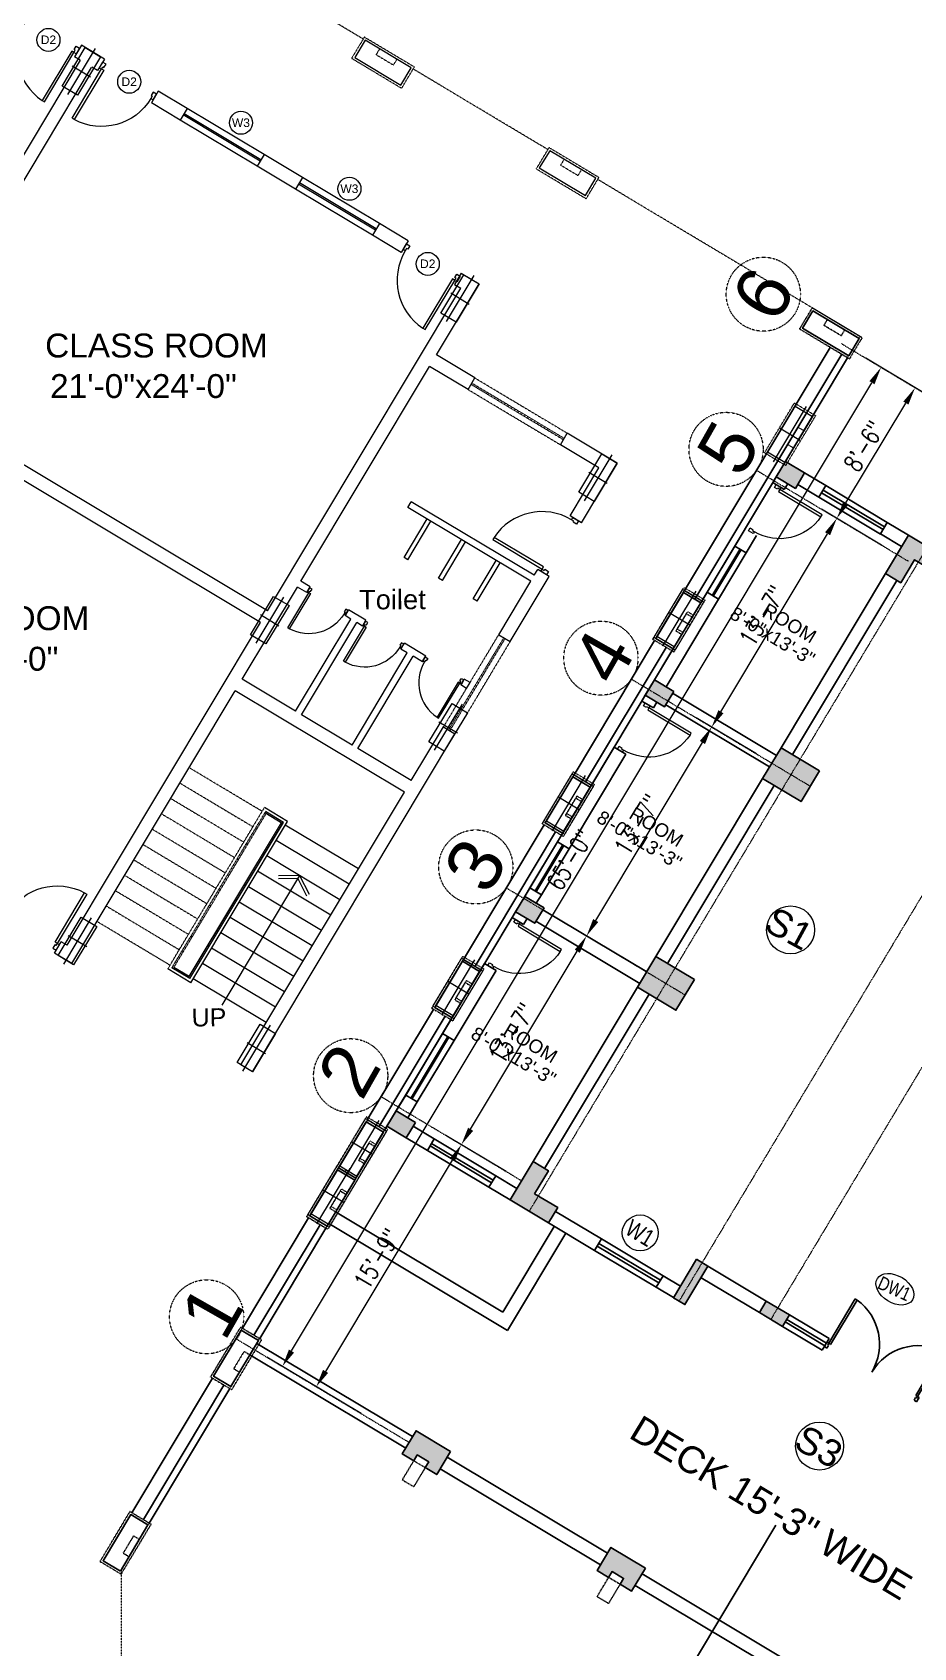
# Model space of a CAD drawing. Header units: inches. Extents: x -110725 to 51121, y 8404 to 44825.
# Drawn here: x 21292 to 21882, y 23442 to 24524 of the extents above; entities that cross this region are included whole.
import ezdxf
from ezdxf.enums import TextEntityAlignment as Align

# ---------------------------------------------------------------- set-up
doc = ezdxf.new("R2010")
doc.units = ezdxf.units.IN
doc.header["$LTSCALE"] = 0.1
doc.header["$MEASUREMENT"] = 0
for name, pattern in [('CENTER', [2, 1.25, -0.25, 0.25, -0.25]), ('DASHED', [0.75, 0.5, -0.25]), ('DASHED2', [0.375, 0.25, -0.125])]:
    doc.linetypes.add(name, pattern=pattern)
doc.layers.get('0').update_dxf_attribs({"color": 1, "lineweight": 0})
doc.layers.get('Defpoints').update_dxf_attribs({"lineweight": 0})
for name, color, linetype in [('COL', 6, 'Continuous'), ('Column Hatch', 7, 'Continuous'), ('GF', 1, 'Continuous'), ('GFW', 5, 'Continuous')]:
    doc.layers.add(name, color=color, linetype=linetype)
for name, color, linetype, lineweight in [('Col.', 4, 'Continuous', 0), ('dim', 252, 'Continuous', 0), ('DOOR', 32, 'Continuous', 0), ('FUR', 8, 'Continuous', 0), ('GRID', 8, 'CENTER', 0), ('h', 8, 'Continuous', 0), ('stair', 5, 'Continuous', 0), ('TEXT', 3, 'Continuous', 0), ('WALL', 7, 'Continuous', 0), ('WIN', 160, 'Continuous', 0)]:
    doc.layers.add(name, color=color, linetype=linetype, lineweight=lineweight)
doc.styles.add('ARIAL', font='arial.ttf')
doc.styles.add('as', font='arial.ttf')
doc.styles.add('ATIF', font='arial.ttf')
doc.styles.add('ROMANS', font='arial.ttf', dxfattribs={"width": 0.8, "height": 15})
doc.styles.add('WORKING', font='romans.shx', dxfattribs={"width": 0.75})
doc.dimstyles.new('1-8', dxfattribs={"dimtxt": 6, "dimasz": 6, "dimexe": 3, "dimexo": 1, "dimgap": 2, "dimtad": 1, "dimdec": 1, "dimzin": 3, "dimdsep": 46, "dimlunit": 4, "dimtxsty": 'WORKING', "dimcen": 2, "dimdle": 3, "dimadec": 0, "dimazin": 0, "dimtfac": 0.75, "dimtdec": 1, "dimtofl": 0, "dimtmove": 1, "dimatfit": 0, "dimfxl": 4, "dimtolj": 1, "dimtzin": 0, "dimlwd": -1, "dimlwe": -1, "dimarcsym": 1})

# ---------------------------------------------------------------- blocks, each defined once
blk = doc.blocks.new('D-1')
for points in [[(1.5, 34.85), (1.5, 1.85), (3, 1.85), (3, 34.85)], [(2.25, 0.38), (2.25, -1.88), (0, -1.88), (0, 1.88), (1.5, 1.88), (1.5, 0.38)], [(33.75, 0.38), (34.5, 0.38), (34.5, 1.88), (36, 1.88), (36, -1.88), (33.75, -1.88)]]:
    blk.add_lwpolyline(points, close=True)
blk.add_arc((1.5, 1.88), 33, 0, 87.39475)
blk = doc.blocks.new('44')
at = {"layer": 'Col.', "linetype": 'Continuous'}
blk.add_lwpolyline([(-24729.4, 37327.3), (-24729.4, 37339.3), (-24759.4, 37339.3), (-24759.4, 37327.3)], close=True, dxfattribs=at)
at = {"layer": 'dim', "linetype": 'Continuous'}
for p, q in [((-24744.4, 37340.5), (-24744.4, 37326.1)), ((-24762.4, 37333.3), (-24726.4, 37333.3))]:
    blk.add_line(p, q, dxfattribs=at)
blk = doc.blocks.new('ADF')
at = {"layer": 'Col.', "linetype": 'Continuous'}
blk.add_lwpolyline([(-24079.2, 38156.3), (-24090.8, 38163.2), (-24072.3, 38194.1), (-24060.7, 38187.2)], close=True, dxfattribs=at)
at = {"layer": 'dim', "linetype": 'Continuous'}
for p, q in [((-24086.8, 38156.7), (-24064.6, 38193.7)), ((-24082.7, 38179.4), (-24068.8, 38171))]:
    blk.add_line(p, q, dxfattribs=at)
blk = doc.blocks.new('A$C266513BC')
at = {"layer": 'WALL'}
for p, q in [((0, 52.1), (12.5, 58.5)), ((2, 50.9), (13.5, 56.7)), ((0, 52.1), (86.9, 0)), ((0, 52.1), (0.3, 38)), ((2, 50.9), (2.3, 38))]:
    blk.add_line(p, q, dxfattribs=at)
blk = doc.blocks.new('1414')
at = {"lineweight": -3}
for p, q in [((0, 0), (0, -27.81)), ((1.09, -27.81), (1.09, 0)), ((54.59, -27.81), (54.59, 0)), ((55.69, 0), (55.69, -27.81)), ((-1.09, -30.53), (-1.09, -27.8)), ((-1.09, -27.8), (0, -27.8)), ((0.55, -30.53), (-1.09, -30.53)), ((0, -27.8), (0, -28.89)), ((0, -27.81), (1.09, -27.81)), ((0, -28.89), (0.55, -28.89)), ((0.55, -28.89), (0.55, -30.53)), ((55.69, -27.81), (54.59, -27.81)), ((55.14, -28.89), (55.14, -30.53)), ((55.69, -28.89), (55.14, -28.89)), ((55.14, -30.53), (56.78, -30.53)), ((55.69, -27.8), (55.69, -28.89)), ((56.78, -27.8), (55.69, -27.8)), ((56.78, -30.53), (56.78, -27.8))]:
    blk.add_line(p, q, dxfattribs=at)
for points in [[(0, 0), (1.09, 0)], [(55.69, 0), (54.59, 0)]]:
    blk.add_lwpolyline(points, dxfattribs=at)
for centre, start, end in [((-1.41, -29.15), 0, 85.0896), ((57.1, -29.15), 94.9104, 180)]:
    blk.add_arc(centre, 29.25, start, end, dxfattribs=at)
blk = doc.blocks.new('*D3185')
at = {"layer": 'Defpoints', "color": 0, "transparency": 16777216}
for p in [(21883.1, 24285.7), (21923.3, 24261.6), (21870.9, 24174.1)]:
    blk.add_point(p, dxfattribs=at)
at = {"layer": 'dim', "color": 0, "transparency": 16777216}
for p, q in [((21913.1, 24267.8), (21872.8, 24291.9)), ((21836.8, 24208.5), (21876.9, 24275.4)), ((21860.6, 24180.2), (21820.4, 24204.4))]:
    blk.add_line(p, q, dxfattribs=at)
for points in [[(21875.2, 24276.4), (21878.6, 24274.4), (21883.1, 24285.7)], [(21835.1, 24209.5), (21838.6, 24207.5), (21830.7, 24198.2)]]:
    blk.add_solid(points, dxfattribs=at)
at = {"layer": 'dim', "color": 0, "transparency": 16777216, "insert": (21849, 24246.6), "char_height": 12, "attachment_point": 5, "rotation": 59.0806, "style": 'WORKING'}
blk.add_mtext('\\A1;8\'-6"', dxfattribs=at)
blk = doc.blocks.new('*D3186')
at = {"layer": 'Defpoints', "color": 0, "transparency": 16777216}
for p in [(21830.7, 24198.2), (21870.9, 24174.1), (21787.2, 24034.2)]:
    blk.add_point(p, dxfattribs=at)
at = {"layer": 'dim', "color": 0, "transparency": 16777216}
for p, q in [((21860.6, 24180.2), (21820.4, 24204.4)), ((21753.1, 24068.7), (21824.5, 24187.9)), ((21776.9, 24040.4), (21736.6, 24064.5))]:
    blk.add_line(p, q, dxfattribs=at)
for points in [[(21822.8, 24188.9), (21826.2, 24186.9), (21830.7, 24198.2)], [(21751.4, 24069.7), (21754.8, 24067.6), (21746.9, 24058.4)]]:
    blk.add_solid(points, dxfattribs=at)
at = {"layer": 'dim', "color": 0, "transparency": 16777216, "insert": (21781, 24133), "char_height": 12, "attachment_point": 5, "rotation": 59.0806, "style": 'WORKING'}
blk.add_mtext('\\A1;13\'-7"', dxfattribs=at)
blk = doc.blocks.new('*D3187')
at = {"layer": 'Defpoints', "color": 0, "transparency": 16777216}
for p in [(21746.9, 24058.4), (21787.2, 24034.2), (21703.4, 23894.4)]:
    blk.add_point(p, dxfattribs=at)
at = {"layer": 'dim', "color": 0, "transparency": 16777216}
for p, q in [((21776.9, 24040.4), (21736.6, 24064.5)), ((21669.3, 23928.8), (21740.8, 24048.1)), ((21693.1, 23900.6), (21652.9, 23924.7))]:
    blk.add_line(p, q, dxfattribs=at)
for points in [[(21739, 24049.1), (21742.5, 24047), (21746.9, 24058.4)], [(21667.6, 23929.8), (21671, 23927.8), (21663.2, 23918.5)]]:
    blk.add_solid(points, dxfattribs=at)
at = {"layer": 'dim', "color": 0, "transparency": 16777216, "insert": (21697.2, 23993.1), "char_height": 12, "attachment_point": 5, "rotation": 59.0806, "style": 'WORKING'}
blk.add_mtext('\\A1;13\'-7"', dxfattribs=at)
blk = doc.blocks.new('*D3188')
at = {"layer": 'Defpoints', "color": 0, "transparency": 16777216}
for p in [(21663.2, 23918.5), (21703.4, 23894.4), (21619.7, 23754.6)]:
    blk.add_point(p, dxfattribs=at)
at = {"layer": 'dim', "color": 0, "transparency": 16777216}
for p, q in [((21693.1, 23900.6), (21652.9, 23924.7)), ((21585.6, 23789), (21657, 23908.2)), ((21609.4, 23760.7), (21569.1, 23784.9))]:
    blk.add_line(p, q, dxfattribs=at)
for points in [[(21655.3, 23909.3), (21658.7, 23907.2), (21663.2, 23918.5)], [(21583.9, 23790), (21587.3, 23788), (21579.4, 23778.7)]]:
    blk.add_solid(points, dxfattribs=at)
at = {"layer": 'dim', "color": 0, "transparency": 16777216, "insert": (21613.4, 23853.3), "char_height": 12, "attachment_point": 5, "rotation": 59.0806, "style": 'WORKING'}
blk.add_mtext('\\A1;13\'-7"', dxfattribs=at)
blk = doc.blocks.new('*D3189')
at = {"layer": 'Defpoints', "color": 0, "transparency": 16777216}
for p in [(21619.7, 23754.6), (21482.3, 23616.6), (21522.6, 23592.4)]:
    blk.add_point(p, dxfattribs=at)
at = {"layer": 'dim', "color": 0, "transparency": 16777216}
for p, q in [((21609.4, 23760.7), (21569.1, 23784.9)), ((21573.2, 23768.4), (21488.5, 23626.8)), ((21512.3, 23598.6), (21472, 23622.7))]:
    blk.add_line(p, q, dxfattribs=at)
for points in [[(21571.5, 23769.4), (21575, 23767.4), (21579.4, 23778.7)], [(21486.8, 23627.9), (21490.2, 23625.8), (21482.3, 23616.6)]]:
    blk.add_solid(points, dxfattribs=at)
at = {"layer": 'dim', "color": 0, "transparency": 16777216, "insert": (21523, 23702.3), "char_height": 12, "attachment_point": 5, "rotation": 59.0806, "style": 'WORKING'}
blk.add_mtext('\\A1;15\'-9"', dxfattribs=at)
blk = doc.blocks.new('*D3190')
at = {"layer": 'Defpoints', "color": 0, "transparency": 16777216}
for p in [(21860.3, 24299.3), (21900.6, 24275.2), (21499.8, 23606.1)]:
    blk.add_point(p, dxfattribs=at)
at = {"layer": 'dim', "color": 0, "transparency": 16777216}
for p, q in [((21890.3, 24281.4), (21850, 24305.5)), ((21465.7, 23640.5), (21854.2, 24289)), ((21489.5, 23612.2), (21449.3, 23636.3))]:
    blk.add_line(p, q, dxfattribs=at)
for points in [[(21852.5, 24290.1), (21855.9, 24288), (21860.3, 24299.3)], [(21464, 23641.5), (21467.4, 23639.4), (21459.6, 23630.2)]]:
    blk.add_solid(points, dxfattribs=at)
at = {"layer": 'dim', "color": 0, "transparency": 16777216, "insert": (21652.1, 23969.4), "char_height": 12, "attachment_point": 5, "rotation": 59.0806, "style": 'WORKING'}
blk.add_mtext('\\A1;65\'-0"', dxfattribs=at)
blk = doc.blocks.new('D2')
for p, q in [((-3, 34.9), (-1.5, 34.9)), ((-3, 1.9), (-3, 34.9)), ((-1.5, 34.9), (-1.5, 1.9)), ((-34.5, 1.9), (-36, 1.9)), ((-36, 1.9), (-36, -1.9)), ((-34.5, 0.4), (-34.5, 1.9)), ((-33.8, 0.4), (-34.5, 0.4)), ((-33.8, -1.9), (-33.8, 0.4)), ((-1.5, 1.9), (-3, 1.9)), ((-2.2, 0.4), (-2.2, -1.9)), ((-1.5, 0.4), (-2.2, 0.4)), ((0, 1.9), (-1.5, 1.9)), ((-1.5, 1.9), (-1.5, 0.4)), ((0, -1.9), (0, 1.9)), ((-36, -1.9), (-33.8, -1.9)), ((-2.2, -1.9), (0, -1.9))]:
    blk.add_line(p, q)
blk.add_arc((-1.5, 1.9), 33, 92.6053, 180)

msp = doc.modelspace()

# ---------------------------------------------------------------- hatches: boundary and pattern name
at = {"layer": 'Column Hatch'}
for points in [[(21796.28833, 24236.27762), (21790.12235, 24225.98292), (21802.99072, 24218.27545), (21809.1567, 24228.57014)], [(21721.54795, 24082.29898), (21708.67959, 24090.00645), (21702.51361, 24079.71176), (21715.38197, 24072.00428)], [(21819.08392, 24029.12103), (21793.34703, 24044.53571), (21781.01528, 24023.94619), (21806.75218, 24008.53151)], [(21634.70995, 23937.31465), (21621.84158, 23945.02212), (21615.6756, 23934.72743), (21628.54397, 23927.01996)], [(21735.32936, 23889.28479), (21709.59246, 23904.69947), (21697.26072, 23884.10996), (21722.99761, 23868.69528)], [(21548.6427, 23793.61716), (21535.77433, 23801.32463), (21529.60835, 23791.02994), (21542.47672, 23783.32247)], [(21572.21416, 23573.1887), (21549.05125, 23587.0624), (21539.80212, 23571.62046), (21547.52309, 23566.99589), (21549.83537, 23570.85638), (21557.55634, 23566.23181), (21555.24406, 23562.37132), (21562.96503, 23557.74676)], [(21679.44156, 23508.96344), (21670.19242, 23493.5215), (21677.91339, 23488.89694), (21677.91345, 23488.89704), (21680.22568, 23492.75742), (21687.94665, 23488.13285), (21685.63436, 23484.27237), (21693.35533, 23479.6478), (21702.60447, 23495.08974)]]:
    msp.add_hatch(color=256, dxfattribs=at).paths.add_polyline_path(points)
h = msp.add_hatch(color=256, dxfattribs=at)
h.dxf.hatch_style = 1
h.paths.add_polyline_path([(21863.22782, 24161.20786), (21873.52309, 24155.04161), (21882.77493, 24170.48919), (21898.21717, 24161.24055), (21904.38779, 24171.53172), (21878.64587, 24186.94977)])
h = msp.add_hatch(color=256, dxfattribs=at)
h.dxf.hatch_style = 1
h.paths.add_polyline_path([(21627.38394, 23767.44401), (21637.68334, 23761.27522), (21628.43506, 23745.83433), (21643.8771, 23736.58536), (21637.7078, 23726.28404), (21611.96589, 23741.7021)])
h = msp.add_hatch(color=256, dxfattribs=at)
h.dxf.hatch_style = 1
h.paths.add_polyline_path([(21736.74075, 23701.94152), (21744.46172, 23697.31696), (21729.04649, 23671.58039), (21721.32552, 23676.20496)])
h = msp.add_hatch(color=256, dxfattribs=at)
h.dxf.hatch_style = 1
h.paths.add_polyline_path([(21783.49949, 23673.93575), (21798.94671, 23664.68367), (21794.32223, 23656.96265), (21778.87501, 23666.21473)])

# ---------------------------------------------------------------- linework, layer by layer
at = {"layer": 'COL', "linetype": 'Continuous'}
for points in [[(21838.66812, 24307.03471), (21845.60484, 24318.61624), (21814.72077, 24337.11418), (21807.78404, 24325.53265)], [(21721.1092, 24110.75887), (21709.52767, 24117.6956), (21728.02561, 24148.57968), (21739.60714, 24141.64295)], [(21647.11743, 23987.22257), (21635.53591, 23994.15929), (21654.03385, 24025.04337), (21665.61538, 24018.10664)], [(21573.12567, 23863.68626), (21561.54414, 23870.62299), (21580.04208, 23901.50706), (21591.62361, 23894.57034)], [(21527.26619, 23787.11949), (21515.68467, 23794.05621), (21497.18673, 23763.17214), (21508.76825, 23756.23541)], [(21489.49957, 23724.0645), (21477.91804, 23731.00122), (21496.41598, 23761.8853), (21507.99751, 23754.94857)], [(21783.49949, 23673.93575), (21798.94671, 23664.68367), (21794.32223, 23656.96265), (21778.87501, 23666.21473)], [(21425.14215, 23616.61365), (21413.56062, 23623.55037), (21432.05856, 23654.43445), (21443.64009, 23647.49772)], [(21351.15039, 23493.07734), (21339.56886, 23500.01407), (21358.0668, 23530.89814), (21369.64833, 23523.96142)]]:
    msp.add_lwpolyline(points, close=True, dxfattribs=at)
at = {"layer": 'COL'}
for points in [[(21809.1567, 24228.57014), (21796.28833, 24236.27762), (21790.12235, 24225.98292), (21802.99072, 24218.27545)], [(21721.54795, 24082.29898), (21708.67959, 24090.00645), (21702.51361, 24079.71176), (21715.38197, 24072.00428)], [(21819.08392, 24029.12103), (21793.34703, 24044.53571), (21781.01528, 24023.94619), (21806.75218, 24008.53151)], [(21634.70995, 23937.31465), (21621.84158, 23945.02212), (21615.6756, 23934.72743), (21628.54397, 23927.01996)], [(21735.32936, 23889.28479), (21709.59246, 23904.69947), (21697.26072, 23884.10996), (21722.99761, 23868.69528)], [(21548.6427, 23793.61716), (21535.77433, 23801.32463), (21529.60835, 23791.02994), (21542.47672, 23783.32247)], [(21628.43506, 23745.83433), (21637.68403, 23761.27637), (21627.38394, 23767.44401), (21611.96589, 23741.7021), (21637.7078, 23726.28404), (21643.8771, 23736.58536)], [(21736.74075, 23701.94152), (21744.46172, 23697.31696), (21729.04649, 23671.58039), (21721.32552, 23676.20496)], [(21572.21416, 23573.1887), (21549.05125, 23587.0624), (21539.80212, 23571.62046), (21547.52309, 23566.99589), (21549.83537, 23570.85638), (21557.55634, 23566.23181), (21555.24406, 23562.37132), (21562.96503, 23557.74676)], [(21702.60447, 23495.08974), (21679.44156, 23508.96344), (21670.19242, 23493.5215), (21677.91339, 23488.89694), (21680.22568, 23492.75742), (21687.94665, 23488.13285), (21685.63436, 23484.27237), (21693.35533, 23479.6478)]]:
    msp.add_lwpolyline(points, close=True, dxfattribs=at)
at = {"layer": 'COL', "linetype": 'Continuous'}
msp.add_lwpolyline([(21863.22782, 24161.20786), (21873.52309, 24155.04161), (21882.77493, 24170.48919), (21898.21717, 24161.24055), (21904.38779, 24171.53172), (21878.64587, 24186.94977), (21863.22782, 24161.20786)], dxfattribs=at)
at = {"layer": 'dim', "linetype": 'Continuous'}
msp.add_line((21501.70232, 23760.494), (21502.47307, 23761.78083), dxfattribs=at)
at = {"layer": 'FUR', "linetype": 'DASHED2'}
msp.add_line((21398.48635, 23918.5262), (21399.34424, 23918.01236), dxfattribs=at)
at = {"layer": 'GF'}
for p, q in [((21790.12235, 24225.98292), (21787.81011, 24222.12241)), ((21823.3119, 24220.09192), (21809.1567, 24228.57014)), ((21795.53113, 24217.49793), (21787.81011, 24222.12241)), ((21797.84337, 24221.35844), (21795.53113, 24217.49793)), ((21818.68742, 24212.3709), (21804.53221, 24220.84912)), ((21818.68742, 24212.3709), (21823.3119, 24220.09192)), ((21859.86618, 24187.70698), (21864.49067, 24195.428)), ((21878.64587, 24186.94977), (21864.49067, 24195.428)), ((21769.31217, 24191.23834), (21762.37544, 24179.65681)), ((21777.03319, 24186.61385), (21770.09646, 24175.03232)), ((21874.02139, 24179.22876), (21859.86618, 24187.70698)), ((21770.09646, 24175.03232), (21762.37544, 24179.65681)), ((21793.34724, 24044.53558), (21863.22782, 24161.20786)), ((21801.06831, 24039.91117), (21870.94884, 24156.58338)), ((21743.8775, 24148.77273), (21708.67959, 24090.00645)), ((21751.59852, 24144.14825), (21716.4006, 24085.38197)), ((21751.59852, 24144.14825), (21743.8775, 24148.77273)), ((21702.51361, 24079.71176), (21700.20136, 24075.85125)), ((21707.92238, 24071.22676), (21700.20136, 24075.85125)), ((21710.23462, 24075.08727), (21707.92238, 24071.22676)), ((21790.26638, 24039.39177), (21720.7772, 24081.01214)), ((21785.64189, 24031.67075), (21716.15272, 24073.29112)), ((21681.70342, 24044.96717), (21643.72848, 23981.56438)), ((21689.42444, 24040.34269), (21681.70342, 24044.96717)), ((21689.42444, 24040.34269), (21651.4495, 23976.9399)), ((21709.59268, 23904.69934), (21781.01522, 24023.94609)), ((21717.31375, 23900.07494), (21788.73635, 24019.32179)), ((21651.4495, 23976.9399), (21643.72848, 23981.56438)), ((21625.23054, 23950.68031), (21621.84158, 23945.02212)), ((21632.95156, 23946.05582), (21625.23054, 23950.68031)), ((21632.95156, 23946.05582), (21629.5626, 23940.39764)), ((21615.6756, 23934.72743), (21613.36336, 23930.86692)), ((21703.42838, 23894.40745), (21633.9392, 23936.02781)), ((21621.08438, 23926.24244), (21613.36336, 23930.86692)), ((21623.39662, 23930.10295), (21621.08438, 23926.24244)), ((21698.80389, 23886.68643), (21629.31472, 23928.30679)), ((21594.86542, 23899.98285), (21566.78196, 23853.09483)), ((21602.58644, 23895.35836), (21574.50298, 23848.47035)), ((21602.58644, 23895.35836), (21594.86542, 23899.98285)), ((21627.38394, 23767.44401), (21697.26069, 23884.10991)), ((21635.10496, 23762.81953), (21704.98179, 23879.48555)), ((21566.78196, 23853.09483), (21574.50298, 23848.47035)), ((21542.11804, 23811.91606), (21535.77433, 23801.32463)), ((21542.11804, 23811.91606), (21549.83906, 23807.29158)), ((21549.83906, 23807.29158), (21543.49535, 23796.70015)), ((21556.63192, 23774.84424), (21542.47672, 23783.32247)), ((21561.2564, 23782.56526), (21547.1012, 23791.04348)), ((21556.63192, 23774.84424), (21561.25984, 23782.571)), ((21597.81069, 23750.18032), (21602.43861, 23757.90708)), ((21611.96589, 23741.7021), (21597.81069, 23750.18032)), ((21616.59037, 23749.42312), (21602.43517, 23757.90134)), ((21611.94453, 23741.71869), (21611.94453, 23741.71869)), ((21642.33717, 23734.0191), (21673.19522, 23715.51947)), ((21637.71487, 23726.29677), (21668.57292, 23707.79714)), ((21668.57292, 23707.79714), (21673.19522, 23715.51947)), ((21709.75867, 23683.14488), (21714.38097, 23690.86721)), ((21714.38097, 23690.86721), (21725.97407, 23683.95717)), ((21709.75867, 23683.14488), (21721.35177, 23676.23484)), ((21691.9559, 23360.01679), (21789.79684, 23523.89414))]:
    msp.add_line(p, q, dxfattribs=at)
at = {"layer": 'GF', "linetype": 'Continuous'}
for p, q in [((21783.49949, 23673.93575), (21744.46188, 23697.31723)), ((21778.87501, 23666.21473), (21739.83731, 23689.59626))]:
    msp.add_line(p, q, dxfattribs=at)
at = {"layer": 'GFW', "linetype": 'DASHED2'}
for p, q in [((21824.38371, 24331.35304), (21822.07146, 24327.49254)), ((21822.07146, 24327.49254), (21833.65299, 24320.55581)), ((21835.96523, 24324.41632), (21833.65299, 24320.55581)), ((21723.02929, 24122.72239), (21729.96602, 24134.30392)), ((21733.82653, 24131.99168), (21729.96602, 24134.30392)), ((21726.8898, 24120.41015), (21723.02929, 24122.72239)), ((21649.03753, 23999.18608), (21655.97426, 24010.76761)), ((21659.83477, 24008.45537), (21655.97426, 24010.76761)), ((21652.89804, 23996.87384), (21649.03753, 23999.18608)), ((21575.04577, 23875.64978), (21581.9825, 23887.23131)), ((21585.84301, 23884.91906), (21581.9825, 23887.23131)), ((21578.90628, 23873.33753), (21575.04577, 23875.64978)), ((21510.68835, 23768.19893), (21517.62508, 23779.78045)), ((21521.48559, 23777.46821), (21517.62508, 23779.78045)), ((21514.54886, 23765.88668), (21510.68835, 23768.19893)), ((21491.41966, 23736.02801), (21498.35639, 23747.60954)), ((21502.2169, 23745.2973), (21498.35639, 23747.60954)), ((21495.28017, 23733.71577), (21491.41966, 23736.02801)), ((21427.06224, 23628.57716), (21433.99897, 23640.15869)), ((21437.85948, 23637.84645), (21433.99897, 23640.15869)), ((21430.92275, 23626.26492), (21427.06224, 23628.57716)), ((21353.07048, 23505.04086), (21360.00721, 23516.62238)), ((21363.86772, 23514.31014), (21360.00721, 23516.62238)), ((21356.93099, 23502.72861), (21353.07048, 23505.04086))]:
    msp.add_line(p, q, dxfattribs=at)
at = {"layer": 'GFW', "linetype": 'Continuous'}
for p, q in [((21728.79636, 24149.86651), (21826.3275, 24312.70407)), ((21735.74663, 24143.95519), (21834.04852, 24308.07959)), ((21739.60714, 24141.64295), (21837.90903, 24305.76735)), ((21654.80459, 24026.33021), (21708.75692, 24116.40876)), ((21662.52561, 24021.70572), (21716.47794, 24111.78428)), ((21666.38612, 24019.39348), (21720.33845, 24109.47204)), ((21580.81283, 23902.7939), (21634.76516, 23992.87246)), ((21588.53385, 23898.16942), (21642.48618, 23988.24797)), ((21592.39436, 23895.85717), (21646.34669, 23985.93573)), ((21516.45541, 23795.34305), (21560.7734, 23869.33615)), ((21524.17643, 23790.71857), (21568.49442, 23864.71167)), ((21528.03694, 23788.40632), (21572.35492, 23862.39942)), ((21432.82931, 23655.72129), (21477.14729, 23729.71439)), ((21440.55033, 23651.0968), (21484.86831, 23725.0899)), ((21444.41084, 23648.78456), (21488.72882, 23722.77766)), ((21358.83754, 23532.18498), (21412.78987, 23622.26354)), ((21366.55856, 23527.5605), (21420.51089, 23617.63905)), ((21370.41907, 23525.24825), (21424.3714, 23615.32681))]:
    msp.add_line(p, q, dxfattribs=at)
at = {"layer": 'GFW'}
for p, q in [((21820.48472, 24215.37494), (21861.65594, 24190.69842)), ((21821.5129, 24217.09041), (21862.68413, 24192.41389)), ((21864.48346, 24195.41596), (21823.31223, 24220.09247)), ((21818.68539, 24212.37287), (21859.85661, 24187.69635)), ((21762.37544, 24179.65681), (21743.8775, 24148.77273)), ((21751.59852, 24144.14825), (21770.09646, 24175.03232)), ((21643.72848, 23981.56438), (21625.23054, 23950.68031)), ((21632.95156, 23946.05582), (21651.4495, 23976.9399)), ((21566.78196, 23853.09483), (21542.11804, 23811.91606)), ((21549.83906, 23807.29158), (21574.50298, 23848.47035)), ((21561.26303, 23782.57841), (21602.43425, 23757.90189)), ((21556.63855, 23774.85739), (21597.80977, 23750.18087)), ((21558.43266, 23777.85402), (21599.60388, 23753.17751)), ((21559.46085, 23779.56949), (21600.63207, 23754.89297)), ((21709.75867, 23683.14488), (21668.57292, 23707.79714)), ((21711.55623, 23686.14801), (21670.37048, 23710.80027)), ((21712.58341, 23687.86409), (21671.39766, 23712.51634)), ((21673.19522, 23715.51947), (21714.38097, 23690.86721)), ((21798.94688, 23664.68395), (21825.53236, 23648.76027)), ((21820.90779, 23641.0393), (21794.3224, 23656.96293)), ((21796.12081, 23659.96555), (21822.70623, 23644.0419)), ((21797.14847, 23661.68133), (21823.73392, 23645.75767)), ((21820.90779, 23641.0393), (21825.53236, 23648.76027))]:
    msp.add_line(p, q, dxfattribs=at)
at = {"layer": 'GFW', "color": 2}
for p, q in [((21495.24612, 23733.6565), (21607.18706, 23666.60809)), ((21490.62146, 23725.93559), (21610.28345, 23654.26255)), ((21641.55825, 23723.99263), (21607.18706, 23666.60809)), ((21649.27737, 23719.36497), (21610.28345, 23654.26255)), ((21442.51893, 23645.62584), (21546.73897, 23583.20191)), ((21437.89444, 23637.90482), (21542.1144, 23575.48094)), ((21569.90187, 23569.3282), (21677.12928, 23505.10296)), ((21565.2773, 23561.60723), (21672.50471, 23497.38199)), ((21700.29218, 23491.22925), (21807.51958, 23427.00401)), ((21695.66761, 23483.50828), (21802.89502, 23419.28304))]:
    msp.add_line(p, q, dxfattribs=at)
at = {"layer": 'GFW', "linetype": 'DASHED'}
for p, q in [((21547.52309, 23566.99589), (21539.81548, 23554.12761)), ((21547.52309, 23566.99589), (21555.24406, 23562.37132)), ((21539.81548, 23554.12761), (21547.53645, 23549.50304)), ((21555.24406, 23562.37132), (21547.53645, 23549.50304)), ((21677.91345, 23488.89704), (21670.20584, 23476.02875)), ((21677.91345, 23488.89704), (21685.63442, 23484.27247)), ((21685.63442, 23484.27247), (21677.92681, 23471.40419)), ((21670.20584, 23476.02875), (21677.92681, 23471.40419))]:
    msp.add_line(p, q, dxfattribs=at)
at = {"layer": 'GFW', "linetype": 'DASHED2'}
for points in [[(21814.21634, 24339.19124), (21805.73812, 24325.03603), (21839.19587, 24304.9966), (21847.67409, 24319.1518)], [(21721.62529, 24108.70129), (21707.47008, 24117.17951), (21727.50952, 24150.63726), (21741.66472, 24142.15904)], [(21647.63352, 23985.16498), (21633.47832, 23993.64321), (21653.51776, 24027.10096), (21667.67296, 24018.62273)], [(21573.64176, 23861.62868), (21559.48656, 23870.1069), (21579.526, 23903.56465), (21593.6812, 23895.08643)], [(21425.65824, 23614.55606), (21411.50304, 23623.03428), (21431.54247, 23656.49203), (21445.69767, 23648.01381)], [(21351.66647, 23491.01976), (21337.51127, 23499.49798), (21357.55071, 23532.95573), (21371.70591, 23524.4775)]]:
    msp.add_lwpolyline(points, close=True, dxfattribs=at)
at = {"layer": 'GFW', "const_width": 2}
for points in [[(21766.23595, 24177.34457), (21747.73801, 24146.46049)], [(21647.58899, 23979.25214), (21629.09105, 23948.36806)], [(21570.64247, 23850.78259), (21545.97855, 23809.60382)]]:
    msp.add_lwpolyline(points, dxfattribs=at)
at = {"layer": 'GFW', "linetype": 'DASHED2'}
for points in [[(21509.28434, 23754.17783), (21529.32378, 23787.63558), (21515.16858, 23796.1138), (21495.12914, 23762.65605)], [(21510.05509, 23755.46466), (21490.01566, 23722.00691), (21475.86045, 23730.48514), (21495.89989, 23763.94288)]]:
    msp.add_lwpolyline(points, dxfattribs=at)
at = {"layer": 'GRID'}
for p, q in [((21624.83685, 23733.99307), (22038.42521, 24424.51831)), ((21725.18601, 23673.89267), (22138.77438, 24364.41792)), ((21786.59862, 23661.58869), (22189.39587, 24334.09713)), ((21833.7975, 24315.22378), (21952.93451, 24243.86697)), ((21776.99778, 24230.34339), (21878.65786, 24169.45433)), ((21693.24236, 24090.50572), (21812.91805, 24018.82627)), ((21609.4878, 23950.66949), (21729.16349, 23878.99004)), ((21525.73585, 23810.83762), (21619.67492, 23754.57306)), ((21428.81757, 23648.58521), (21544.42668, 23579.34143))]:
    msp.add_line(p, q, dxfattribs=at)
for centre in [(21781.4961, 24348.33666), (21756.55717, 24244.40629), (21672.7995, 24104.56534), (21589.04493, 23964.7291), (21505.2933, 23824.89769), (21408.90276, 23663.38331)]:
    msp.add_circle(centre, 24.81095, dxfattribs=at)
at = {"layer": 'stair', "linetype": 'DASHED2'}
for p, q in [((21446.09841, 24001.9114), (21397.19862, 24031.1998)), ((21391.03264, 24020.90511), (21439.93243, 23991.6167)), ((21384.86666, 24010.61042), (21433.76645, 23981.32201)), ((21378.70068, 24000.31573), (21427.60047, 23971.02732)), ((21382.89712, 23896.3908), (21447.63991, 24004.48507)), ((21385.64056, 23897.07892), (21448.32803, 24001.74162)), ((21387.01228, 23897.42298), (21448.67209, 24000.3699)), ((21372.5347, 23990.02103), (21421.43449, 23960.73263)), ((21366.36872, 23979.72634), (21415.26851, 23950.43794)), ((21360.20274, 23969.43165), (21409.10253, 23940.14324)), ((21354.03676, 23959.13696), (21402.93655, 23929.84855)), ((21347.87078, 23948.84226), (21396.77057, 23919.55386)), ((21416.98429, 23949.41027), (21417.84218, 23948.89644)), ((21341.7048, 23938.54757), (21390.60459, 23909.25917)), ((21335.53882, 23928.25288), (21384.43861, 23898.96447))]:
    msp.add_line(p, q, dxfattribs=at)
at = {"layer": 'stair'}
for p, q in [((21463.08195, 23995.2361), (21447.63991, 24004.48507)), ((21459.82467, 23993.69009), (21447.81419, 24000.88373)), ((21460.3385, 23994.54798), (21448.32803, 24001.74162)), ((21397.30698, 23891.257), (21458.96678, 23994.20392)), ((21397.65104, 23889.88528), (21460.3385, 23994.54798)), ((21398.33915, 23887.14183), (21463.08195, 23995.2361)), ((21441.64821, 23990.58904), (21442.50611, 23990.07521)), ((21510.44024, 23963.37402), (21461.54045, 23992.66243)), ((21435.48223, 23980.29435), (21436.34013, 23979.78052)), ((21453.65869, 23983.3954), (21452.8008, 23983.90923)), ((21504.27426, 23953.07933), (21455.37447, 23982.36773)), ((21429.31625, 23969.99966), (21430.17415, 23969.48583)), ((21447.49271, 23973.10071), (21446.63482, 23973.61454)), ((21498.10828, 23942.78464), (21449.20849, 23972.07304)), ((21441.32673, 23962.80601), (21440.46884, 23963.31984)), ((21491.9423, 23932.48994), (21443.04251, 23961.77835)), ((21435.16075, 23952.51132), (21434.30286, 23953.02515)), ((21485.77632, 23922.19525), (21436.87653, 23951.48366)), ((21410.81831, 23939.11558), (21411.6762, 23938.60175)), ((21428.99477, 23942.21663), (21428.13688, 23942.73046)), ((21479.61034, 23911.90056), (21430.71055, 23941.18897)), ((21404.65233, 23928.82089), (21405.51022, 23928.30706)), ((21416.66281, 23921.62724), (21415.80492, 23922.14108)), ((21473.44436, 23901.60587), (21424.54457, 23930.89427)), ((21410.49683, 23911.33255), (21409.63894, 23911.84638)), ((21467.27838, 23891.31118), (21418.37859, 23920.59958)), ((21392.32037, 23908.2315), (21393.17826, 23907.71767)), ((21404.33085, 23901.03786), (21403.47296, 23901.55169)), ((21461.1124, 23881.01648), (21412.21261, 23910.30489)), ((21398.33915, 23887.14183), (21382.89712, 23896.3908)), ((21397.65104, 23889.88528), (21385.64056, 23897.07892)), ((21397.30698, 23891.257), (21387.01228, 23897.42298)), ((21448.78044, 23860.4271), (21399.88065, 23889.7155)), ((21454.94642, 23870.72179), (21406.04663, 23900.0102))]:
    msp.add_line(p, q, dxfattribs=at)
at = {"layer": 'TEXT'}
for centre, radius in [((21303.04172, 24518.66416, 27.16259), 7.69524), ((21357.08546, 24490.58221, 27.16259), 7.69524), ((21431.88389, 24463.11681, 27.16259), 7.69524), ((21504.46736, 24418.89942, 27.16259), 7.69524), ((21556.90942, 24368.63922, 27.16259), 7.69524), ((21799.74169, 23922.55851), 16.08225), ((21819.13084, 23576.82403), 16.08225)]:
    msp.add_circle(centre, radius, dxfattribs=at)
at = {"layer": 'TEXT', "linetype": 'Continuous'}
msp.add_circle((21699.10484, 23719.60666), 12.02213, dxfattribs=at)
msp.add_ellipse((21869.56309, 23681.8791), major_axis=(-11.75024, 7.17259), ratio=0.6622063124, dxfattribs=at)
at = {"layer": 'WALL'}
for p, q in [((21325.05184, 24515.02735), (21320.42735, 24507.30633)), ((21324.28786, 24504.99408), (21320.42735, 24507.30633)), ((21340.49388, 24505.77838), (21325.05184, 24515.02735)), ((21324.28786, 24504.99408), (21194.80228, 24288.80555)), ((21202.5233, 24284.18106), (21331.87, 24500.13772)), ((21335.86939, 24498.05736), (21332.00888, 24500.3696)), ((21340.49388, 24505.77838), (21335.86939, 24498.05736)), ((21376.5253, 24484.19744), (21371.90081, 24476.47643)), ((21391.20336, 24464.91521), (21371.90081, 24476.47643)), ((21395.82785, 24472.63623), (21376.5253, 24484.19744)), ((21395.82785, 24472.63623), (21391.20336, 24464.91521)), ((21447.30131, 24441.80633), (21442.67682, 24434.08531)), ((21473.03804, 24426.39138), (21447.30131, 24441.80633)), ((21468.41355, 24418.67036), (21442.67682, 24434.08531)), ((21473.03804, 24426.39138), (21468.41355, 24418.67036)), ((21524.5115, 24395.56148), (21519.88702, 24387.84046)), ((21539.18956, 24376.27925), (21519.88702, 24387.84046)), ((21543.81405, 24384.00027), (21524.5115, 24395.56148)), ((21543.81405, 24384.00027), (21539.18956, 24376.27925)), ((21562.77046, 24307.63778), (21591.28812, 24355.25073)), ((21579.35157, 24362.4001), (21574.86597, 24354.91095)), ((21574.86597, 24354.91095), (21579.0815, 24352.38607)), ((21579.35157, 24362.4001), (21591.28812, 24355.25073)), ((21449.59591, 24136.19754), (21579.0815, 24352.38607)), ((21588.50719, 24292.22283), (21562.77046, 24307.63778)), ((21471.96113, 24156.02295), (21558.14598, 24299.91676)), ((21583.88271, 24284.50181), (21558.14598, 24299.91676)), ((21583.88271, 24284.50181), (21588.50719, 24292.22283)), ((21449.59591, 24136.19754), (21202.5233, 24284.18106)), ((21444.97143, 24128.47652), (21197.89881, 24276.46004)), ((21645.65086, 24247.50593), (21650.27535, 24255.22695)), ((21671.38759, 24232.09098), (21645.65086, 24247.50593)), ((21683.7331, 24235.18751), (21650.27535, 24255.22695)), ((21652.1189, 24199.92007), (21671.38759, 24232.09098)), ((21659.83992, 24195.29558), (21683.7331, 24235.18751)), ((21543.55595, 24205.49547), (21545.86819, 24209.35598)), ((21625.91349, 24156.16763), (21543.55595, 24205.49547)), ((21628.22573, 24160.02814), (21545.86819, 24209.35598)), ((21541.00936, 24172.05126), (21556.42431, 24197.78799)), ((21543.58304, 24170.50977), (21558.99799, 24196.2465)), ((21659.83992, 24195.29558), (21652.1189, 24199.92007)), ((21564.17242, 24158.17781), (21579.58737, 24183.91454)), ((21566.74609, 24156.63631), (21582.16105, 24182.37304)), ((21543.58304, 24170.50977), (21541.00936, 24172.05126)), ((21587.33548, 24144.30435), (21602.75043, 24170.04108)), ((21589.90915, 24142.76286), (21605.3241, 24168.49959)), ((21628.22573, 24160.02814), (21630.53797, 24163.88864)), ((21638.25899, 24159.26416), (21630.53797, 24163.88864)), ((21432.65301, 24090.39428), (21469.64889, 24152.16244)), ((21475.8686, 24148.43716), (21469.64889, 24152.16244)), ((21478.18084, 24152.29767), (21471.96113, 24156.02295)), ((21475.8686, 24148.43716), (21478.18084, 24152.29767)), ((21566.74609, 24156.63631), (21564.17242, 24158.17781)), ((21604.402, 24120.25214), (21625.91349, 24156.16763)), ((21612.12302, 24115.62765), (21638.25899, 24159.26416)), ((21589.90915, 24142.76286), (21587.33548, 24144.30435)), ((21315.48584, 23912.28798), (21444.97143, 24128.47652)), ((21468.46996, 24068.94181), (21505.46584, 24130.70996)), ((21472.33047, 24066.62957), (21509.32635, 24128.39772)), ((21501.60533, 24133.02221), (21503.91757, 24136.88272)), ((21505.46584, 24130.70996), (21501.60533, 24133.02221)), ((21515.4991, 24129.94599), (21503.91757, 24136.88272)), ((21513.18686, 24126.08548), (21509.32635, 24128.39772)), ((21513.18686, 24126.08548), (21515.4991, 24129.94599)), ((21604.402, 24120.25214), (21612.12302, 24115.62765)), ((21506.21717, 24046.33322), (21543.21305, 24108.10137)), ((21538.92359, 24110.67053), (21541.23583, 24114.53104)), ((21543.21305, 24108.10137), (21538.92359, 24110.67053)), ((21555.60551, 24105.92436), (21541.23583, 24114.53104)), ((21553.29327, 24102.06385), (21555.60551, 24105.92436)), ((21510.07768, 24044.02097), (21547.07356, 24105.78913)), ((21553.29327, 24102.06385), (21547.07356, 24105.78913)), ((21468.46996, 24068.94181), (21432.65301, 24090.39428)), ((21579.03, 24086.6489), (21581.34224, 24090.50941)), ((21582.89051, 24084.33665), (21579.03, 24086.6489)), ((21585.20275, 24088.19716), (21581.34224, 24090.50941)), ((21582.89051, 24084.33665), (21585.20275, 24088.19716)), ((21318.58238, 23899.94248), (21428.02853, 24082.67326)), ((21541.27014, 24014.84748), (21428.02853, 24082.67326)), ((21506.21717, 24046.33322), (21472.33047, 24066.62957)), ((21439.54501, 23827.49221), (21575.12713, 24053.8595)), ((21545.89463, 24022.5685), (21567.40612, 24058.48399)), ((21567.40612, 24058.48399), (21575.12713, 24053.8595)), ((21545.89463, 24022.5685), (21510.07768, 24044.02097)), ((21431.82399, 23832.11669), (21541.27014, 24014.84748)), ((21307.00085, 23906.8792), (21311.62533, 23914.60022)), ((21315.48584, 23912.28798), (21311.62533, 23914.60022)), ((21318.58238, 23899.94248), (21307.00085, 23906.8792)), ((21439.54501, 23827.49221), (21431.82399, 23832.11669))]:
    msp.add_line(p, q, dxfattribs=at)
at = {"layer": 'WALL', "elevation": 27.16259}
for points in [[(21514.97411, 24518.42162), (21508.03738, 24506.84009), (21538.92146, 24488.34215), (21545.85819, 24499.92368)], [(21638.51042, 24444.42986), (21631.57369, 24432.84833), (21662.45777, 24414.35039), (21669.3945, 24425.93192)]]:
    msp.add_lwpolyline(points, close=True, dxfattribs=at)
at = {"layer": 'WIN', "linetype": 'DASHED2'}
for p, q in [((21524.62539, 24512.64101), (21522.31314, 24508.78051)), ((21522.31314, 24508.78051), (21533.89467, 24501.84378)), ((21536.20692, 24505.70429), (21533.89467, 24501.84378)), ((21648.16169, 24438.64925), (21645.84945, 24434.78874)), ((21645.84945, 24434.78874), (21657.43098, 24427.85202)), ((21659.74322, 24431.71252), (21657.43098, 24427.85202)), ((21588.50719, 24292.22283), (21650.27535, 24255.22695)), ((21583.88271, 24284.50181), (21645.65086, 24247.50593)), ((21585.93803, 24287.93338), (21647.70619, 24250.9375)), ((21586.45187, 24288.79127), (21648.22002, 24251.79539)), ((21797.80347, 24247.56501), (21804.7402, 24259.14654)), ((21808.60071, 24256.83429), (21804.7402, 24259.14654)), ((21801.66398, 24245.25277), (21797.80347, 24247.56501)), ((21723.81171, 24124.0287), (21730.74843, 24135.61023)), ((21734.60894, 24133.29799), (21730.74843, 24135.61023)), ((21567.40612, 24058.48399), (21604.402, 24120.25214)), ((21570.83768, 24056.42866), (21607.83356, 24118.19681)), ((21571.69557, 24055.91483), (21608.69145, 24117.68298)), ((21727.67222, 24121.71646), (21723.81171, 24124.0287)), ((21575.12713, 24053.8595), (21612.12302, 24115.62765)), ((21649.81994, 24000.49239), (21656.75667, 24012.07392)), ((21660.61718, 24009.76168), (21656.75667, 24012.07392)), ((21653.68045, 23998.18015), (21649.81994, 24000.49239)), ((21575.82818, 23876.95609), (21582.76491, 23888.53762)), ((21586.62542, 23886.22537), (21582.76491, 23888.53762)), ((21579.68869, 23874.64384), (21575.82818, 23876.95609)), ((21511.47076, 23769.50524), (21518.40749, 23781.08677)), ((21522.268, 23778.77452), (21518.40749, 23781.08677)), ((21515.33127, 23767.19299), (21511.47076, 23769.50524)), ((21492.20207, 23737.33432), (21499.1388, 23748.91585)), ((21502.99931, 23746.60361), (21499.1388, 23748.91585)), ((21496.06258, 23735.02208), (21492.20207, 23737.33432))]:
    msp.add_line(p, q, dxfattribs=at)
at = {"layer": 'WIN'}
for p, q in [((21442.67682, 24434.08531), (21391.20336, 24464.91521)), ((21444.73215, 24437.51688), (21393.25869, 24468.34678)), ((21445.24598, 24438.37477), (21393.77252, 24469.20467)), ((21447.30131, 24441.80633), (21395.82785, 24472.63623)), ((21521.94234, 24391.27202), (21470.46888, 24422.10193)), ((21522.45617, 24392.12992), (21470.98271, 24422.95982)), ((21524.5115, 24395.56148), (21473.03804, 24426.39138)), ((21519.88702, 24387.84046), (21468.41355, 24418.67036))]:
    msp.add_line(p, q, dxfattribs=at)
at = {"layer": 'WIN', "linetype": 'DASHED2', "elevation": 27.16259}
for points in [[(21513.68728, 24519.19237), (21423.60872, 24573.1447)], [(21637.22358, 24445.20061), (21547.14503, 24499.15293)], [(21351.92113, 23379.35539), (21351.92113, 23494.36418), (21846.38726, 24319.92255), (21670.68133, 24425.16117)], [(21510.06676, 23755.48414), (21530.10619, 23788.94189), (21515.95099, 23797.42011), (21495.91155, 23763.96236)], [(21510.8375, 23756.77097), (21490.79807, 23723.31322), (21476.64287, 23731.79145), (21496.6823, 23765.2492)]]:
    msp.add_lwpolyline(points, dxfattribs=at)
for points in [[(21514.45802, 24520.47921), (21505.9798, 24506.324), (21539.43755, 24486.28457), (21547.91577, 24500.43977)], [(21637.99433, 24446.48744), (21629.51611, 24432.33224), (21662.97386, 24412.29281), (21671.45208, 24426.44801)], [(21796.39946, 24233.54391), (21782.24426, 24242.02213), (21802.28369, 24275.47988), (21816.4389, 24267.00166)], [(21722.4077, 24110.0076), (21708.2525, 24118.48582), (21728.29193, 24151.94357), (21742.44713, 24143.46535)], [(21648.41594, 23986.47129), (21634.26073, 23994.94952), (21654.30017, 24028.40727), (21668.45537, 24019.92904)], [(21574.42417, 23862.93499), (21560.26897, 23871.41321), (21580.30841, 23904.87096), (21594.46361, 23896.39274)]]:
    msp.add_lwpolyline(points, close=True, dxfattribs=at)

# ---------------------------------------------------------------- block references
at = {"layer": 'Col.', "linetype": 'Continuous', "xscale": -1, "rotation": 58.99999999994495}
for p in [(40581.6618, -15940.6547, 27.16259), (40835.01272, -16092.71116, 27.16259), (40927.45769, -16212.77438, 27.16259), (40707.73735, -16308.16983, 27.16259), (40827.12643, -16379.90603, 27.16259), (40579.02252, -16523.07152, 27.16259), (40698.71643, -16594.76189, 27.16259)]:
    msp.add_blockref('44', p, dxfattribs=at)
at = {"layer": 'dim', "linetype": 'Continuous'}
for p in [(45875.06728, -13920.6949, 27.16259), (45801.07551, -14044.23121, 27.16259), (45727.08375, -14167.76752, 27.16259), (45653.09199, -14291.30382, 27.16259), (45569.46588, -14430.92559, 27.16259)]:
    msp.add_blockref('ADF', p, dxfattribs=at)
at = {"layer": 'dim', "linetype": 'Continuous', "xscale": -1, "rotation": 118.1612101234021}
msp.add_blockref('ADF', (66531.79094, 20567.67618, 27.16259), dxfattribs=at)
at = {"layer": 'DOOR'}
for name, p, xscale, yscale, zscale, rotation in [('D-1', (21322.7396, 24511.16684, 27.16259), 1.166666666666689, 1.166666666666689, 1.166666666666689, 149.0806050618162), ('D-1', (21338.18163, 24501.91787, 27.16259), -1.166666666666689, 1.166666666661229, 1.166666666661804, 149.0806050618203), ('D-1', (21577.53323, 24358.55883, 27.16259), 1.166666666666689, 1.166666666666689, 1.166666666666689, 149.0806050618162), ('D-1', (21634.39848, 24161.5764, 27.16259), 1.166666666666796, 1.166666666666796, 1.166666666666796, 59.08060506187181), ('D-1', (21477.02487, 24150.36766, 27.16259), -0.8333333332868236, 0.8333333332829232, 0.833333333283334, 149.0806050618645), ('D-1', (21514.34313, 24128.01598, 27.16259), -0.8333333332868236, 0.8333333332829232, 0.833333333283334, 149.0806050618645), ('D-1', (21580.18626, 24088.5794, 27.16259), 0.8333333332868237, 0.8333333332868237, 0.8333333332868237, 149.0806050618718), ('D-1', (21309.31309, 23910.73971, 27.16259), -1.166666666666689, 1.166666666661229, 1.166666666661804, 329.0806050618241), ('1414', (21902.46434, 23639.73107), -1.244066283162314, 1.244066283147049, 1.244066283158624, 329.0814118115636)]:
    msp.add_blockref(name, p, dxfattribs=dict(at, xscale=xscale, yscale=yscale, zscale=zscale, rotation=rotation))
at = {"layer": 'DOOR', "xscale": -1, "rotation": 239.080605061888}
for p in [(21791.67062, 24219.81017), (21704.06187, 24073.53901), (21617.22387, 23928.55468)]:
    msp.add_blockref('D2', p, dxfattribs=at)
at = {"layer": 'h', "linetype": 'Continuous', "rotation": 270}
msp.add_blockref('A$C266513BC', (21419.01494, 23958.97025, 27.16259), dxfattribs=at)

# ---------------------------------------------------------------- texts
at = {"layer": 'TEXT', "style": 'ARIAL'}
for s, p in [('D2', (21303.01669, 24518.71313)), ('D2', (21357.06043, 24490.63118)), ('W3', (21431.85886, 24463.16578)), ('W3', (21504.44233, 24418.9484)), ('D2', (21556.88439, 24368.6882))]:
    msp.add_text(s, height=5.76, dxfattribs=at).set_placement(p, align=Align.MIDDLE_CENTER)
at = {"layer": 'TEXT', "style": 'as'}
for s, p in [('CLASS ROOM', (21300.82327, 24305.93673)), ('21\'-0"x24\'-0"', (21304.09662, 24278.78625)), ('CLASS ROOM', (21181.3904, 24123.30788)), ('21\'-0"x24\'-0"', (21184.66375, 24096.1574))]:
    msp.add_text(s, height=16, dxfattribs=at).set_placement(p)
for s, height, rotation, p in [('Toilet', 13.053336, 0.23424412, (21510.96389, 24137.20651)), ('8\'-0"x13\'-3"', 9, 329, (21758.21232, 24131.79199)), ('ROOM', 9, 329, (21779.92732, 24134.21387)), ('8\'-0"x13\'-3"', 9, 329, (21669.10567, 23995.34573)), ('ROOM', 9, 329, (21690.82067, 23997.76761)), ('UP', 12, 1.15363906, (21398.93422, 23857.75842)), ('8\'-0"x13\'-3"', 9, 329, (21584.89615, 23850.53634)), ('ROOM', 9, 329, (21606.61116, 23852.95822)), ('DECK 15\'-3" WIDE ', 18, 329, (21690.62552, 23582.86395))]:
    msp.add_text(s, height=height, rotation=rotation, dxfattribs=at).set_placement(p)
at = {"layer": 'TEXT', "linetype": 'Continuous', "style": 'ROMANS', "width": 0.8}
for s, height, rotation, p in [('W1', 11.25, 329, (21688.0431, 23719.50703)), ('DW1', 9, 335.82917667, (21857.18626, 23682.77628))]:
    msp.add_text(s, height=height, rotation=rotation, dxfattribs=at).set_placement(p)
at = {"layer": 'TEXT', "attachment_point": 1, "style": 'ATIF'}
for s, width, insert, char_height, rotation in [('6', 30.9854961, (21758.73262, 24345.33325), 36, 60.36070751), ('5', 30.9854961, (21735.27111, 24242.14606), 36, 60.36070751), ('4', 30.9854961, (21651.51309, 24102.30531), 36, 60.36070751), ('3', 30.9854961, (21566.01316, 23962.71416), 36, 60.36070751), ('\\pxqc;S1', 40.4611724, (21785.30143, 23941.01151), 18, 331.47549871), ('2', 30.9854961, (21481.49612, 23825.0577), 36, 60.36070751), ('1', 30.9854961, (21389.5374, 23663.82023), 36, 60.36070751), ('\\pxqc;S3', 40.4611724, (21805.18044, 23594.10517), 18, 331.47549871)]:
    msp.add_mtext_dynamic_manual_height_columns(s, width=width, gutter_width=15, heights=[0], dxfattribs=dict(at, insert=insert, char_height=char_height, rotation=rotation))

# ---------------------------------------------------------------- dimensions: what is measured, and where the dimension line sits
at = {"layer": 'dim'}
for p1, p2, distance, picture, middle in [((21499.81637, 23606.06066), (21900.60239, 24275.21116), 46.93232, '*D3190', (21652.10299, 23969.44911)), ((21870.93684, 24174.07882), (21923.34954, 24261.58681), 46.93232, '*D3185', (21849.0368, 24246.64602)), ((21787.18115, 24034.24095), (21870.93684, 24174.07882), 46.93235, '*D3186', (21780.95261, 24132.97314)), ((21703.42675, 23894.40499), (21787.18132, 24034.24122), 46.93235, '*D3187', (21697.19762, 23993.13632)), ((21619.67492, 23754.57306), (21703.42659, 23894.40472), 46.93235, '*D3188', (21613.44432, 23853.30207)), ((21619.67492, 23754.57306), (21522.56352, 23592.43631), -46.93235, '*D3189', (21523.0128, 23702.3179))]:
    dim = msp.add_aligned_dim(p1=p1, p2=p2, distance=distance, dimstyle='1-8', override={"dimtxt": 12, "dimasz": 12, "dimexe": 12, "dimexo": 12, "dimtmove": 1, "dimfxl": 4}, dxfattribs=at)
    dim.commit()
    dim.dimension.update_dxf_attribs({"geometry": picture, "text_midpoint": middle})

doc.saveas('drawing.dxf')
